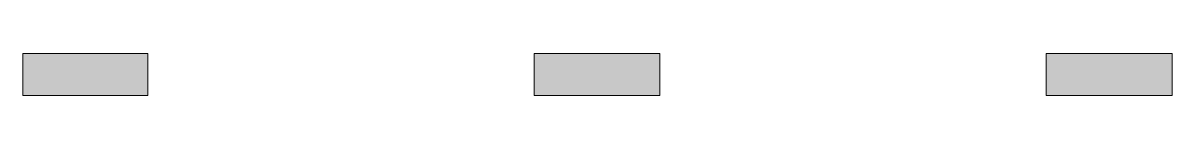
# Model space of a CAD drawing. Header units: metres. Extents: x 14 to 384, y 135 to 148.
import ezdxf

# ---------------------------------------------------------------- set-up
doc = ezdxf.new("R2010")
doc.units = ezdxf.units.M
doc.layers.add('FILL_WHITE_FFFFFF', color=7, linetype='Continuous', true_color=0xffffff)

msp = doc.modelspace()

# ---------------------------------------------------------------- hatches: boundary and pattern name
at = {"layer": 'FILL_WHITE_FFFFFF', "true_color": 0xffffff}
h = msp.add_hatch(color=7, dxfattribs=at)
h.dxf.hatch_style = 1
h.paths.add_polyline_path([(14.25, 134.85), (14.25, 148.35), (54.45, 148.35), (54.45, 134.85), (14.25, 134.85)])
h = msp.add_hatch(color=7, dxfattribs=at)
h.dxf.hatch_style = 1
h.paths.add_polyline_path([(178.95, 134.85), (178.95, 148.35), (219.45, 148.35), (219.45, 134.85), (178.95, 134.85)])
h = msp.add_hatch(color=7, dxfattribs=at)
h.dxf.hatch_style = 1
h.paths.add_polyline_path([(343.95, 134.85), (343.95, 148.35), (384.45, 148.35), (384.45, 134.85), (343.95, 134.85)])

# ---------------------------------------------------------------- linework, layer by layer
at = {"layer": 'FILL_WHITE_FFFFFF', "lineweight": 0, "true_color": 0xffffff}
for points in [[(14.25, 134.85), (14.25, 148.35), (54.45, 148.35), (54.45, 134.85)], [(178.95, 134.85), (178.95, 148.35), (219.45, 148.35), (219.45, 134.85)], [(343.95, 134.85), (343.95, 148.35), (384.45, 148.35), (384.45, 134.85)]]:
    msp.add_lwpolyline(points, close=True, dxfattribs=at)

doc.saveas('drawing.dxf')
